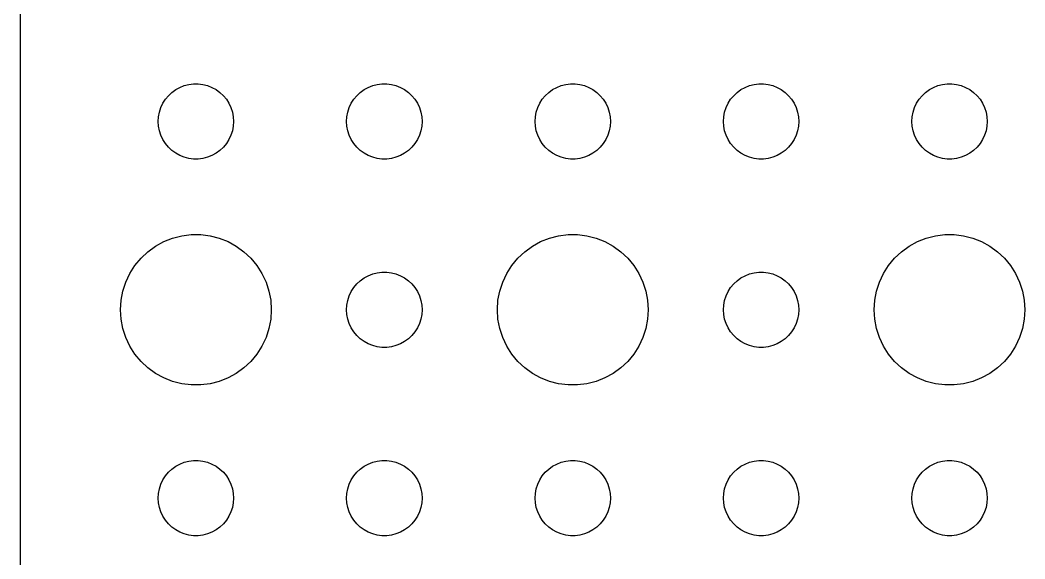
# Model space of a CAD drawing. Header units: metres. Extents: x -90 to 90, y -89 to 89.
# Drawn here: x -89.5 to -49.5, y 42.58 to 64.04 of the extents above; entities that cross this region are included whole.
import ezdxf

# ---------------------------------------------------------------- set-up
doc = ezdxf.new("R2010")
doc.units = ezdxf.units.M

msp = doc.modelspace()

# ---------------------------------------------------------------- linework, layer by layer
for p, q in [((-89.5, 84.5), (-89.5, -84.5)), ((-83.4561, 61.1558), (-83.3037, 61.2665)), ((-83.3037, 61.2665), (-83.1387, 61.3572)), ((-83.1387, 61.3572), (-82.9635, 61.4266)), ((-82.9635, 61.4266), (-82.7811, 61.4734)), ((-82.7811, 61.4734), (-82.5942, 61.497)), ((-82.5942, 61.497), (-82.4058, 61.497)), ((-82.4058, 61.497), (-82.2189, 61.4734)), ((-82.2189, 61.4734), (-82.0365, 61.4266)), ((-82.0365, 61.4266), (-81.8613, 61.3572)), ((-81.8613, 61.3572), (-81.6963, 61.2665)), ((-81.6963, 61.2665), (-81.5439, 61.1558)), ((-75.9561, 61.1558), (-75.8037, 61.2665)), ((-75.8037, 61.2665), (-75.6387, 61.3572)), ((-75.6387, 61.3572), (-75.4635, 61.4266)), ((-75.4635, 61.4266), (-75.2811, 61.4734)), ((-75.2811, 61.4734), (-75.0942, 61.497)), ((-75.0942, 61.497), (-74.9058, 61.497)), ((-74.9058, 61.497), (-74.7189, 61.4734)), ((-74.7189, 61.4734), (-74.5365, 61.4266)), ((-74.5365, 61.4266), (-74.3613, 61.3572)), ((-74.3613, 61.3572), (-74.1963, 61.2665)), ((-74.1963, 61.2665), (-74.0439, 61.1558)), ((-68.4561, 61.1558), (-68.3037, 61.2665)), ((-68.3037, 61.2665), (-68.1387, 61.3572)), ((-68.1387, 61.3572), (-67.9635, 61.4266)), ((-67.9635, 61.4266), (-67.7811, 61.4734)), ((-67.7811, 61.4734), (-67.5942, 61.497)), ((-67.5942, 61.497), (-67.4058, 61.497)), ((-67.4058, 61.497), (-67.2189, 61.4734)), ((-67.2189, 61.4734), (-67.0365, 61.4266)), ((-67.0365, 61.4266), (-66.8613, 61.3572)), ((-66.8613, 61.3572), (-66.6963, 61.2665)), ((-66.6963, 61.2665), (-66.5439, 61.1558)), ((-60.9561, 61.1558), (-60.8037, 61.2665)), ((-60.8037, 61.2665), (-60.6387, 61.3572)), ((-60.6387, 61.3572), (-60.4635, 61.4266)), ((-60.4635, 61.4266), (-60.2811, 61.4734)), ((-60.2811, 61.4734), (-60.0942, 61.497)), ((-60.0942, 61.497), (-59.9058, 61.497)), ((-59.9058, 61.497), (-59.7189, 61.4734)), ((-59.7189, 61.4734), (-59.5365, 61.4266)), ((-59.5365, 61.4266), (-59.3613, 61.3572)), ((-59.3613, 61.3572), (-59.1963, 61.2665)), ((-59.1963, 61.2665), (-59.0439, 61.1558)), ((-53.4561, 61.1558), (-53.3037, 61.2665)), ((-53.3037, 61.2665), (-53.1387, 61.3572)), ((-53.1387, 61.3572), (-52.9635, 61.4266)), ((-52.9635, 61.4266), (-52.7811, 61.4734)), ((-52.7811, 61.4734), (-52.5942, 61.497)), ((-52.5942, 61.497), (-52.4058, 61.497)), ((-52.4058, 61.497), (-52.2189, 61.4734)), ((-52.2189, 61.4734), (-52.0365, 61.4266)), ((-52.0365, 61.4266), (-51.8613, 61.3572)), ((-51.8613, 61.3572), (-51.6963, 61.2665)), ((-51.6963, 61.2665), (-51.5439, 61.1558)), ((-83.8145, 60.7226), (-83.7135, 60.8817)), ((-83.7135, 60.8817), (-83.5934, 61.0268)), ((-83.5934, 61.0268), (-83.4561, 61.1558)), ((-81.5439, 61.1558), (-81.4065, 61.0268)), ((-81.4065, 61.0268), (-81.2865, 60.8817)), ((-81.2865, 60.8817), (-81.1855, 60.7226)), ((-76.3145, 60.7226), (-76.2135, 60.8817)), ((-76.2135, 60.8817), (-76.0934, 61.0268)), ((-76.0934, 61.0268), (-75.9561, 61.1558)), ((-74.0439, 61.1558), (-73.9065, 61.0268)), ((-73.9065, 61.0268), (-73.7865, 60.8817)), ((-73.7865, 60.8817), (-73.6855, 60.7226)), ((-68.8145, 60.7226), (-68.7135, 60.8817)), ((-68.7135, 60.8817), (-68.5934, 61.0268)), ((-68.5934, 61.0268), (-68.4561, 61.1558)), ((-66.5439, 61.1558), (-66.4065, 61.0268)), ((-66.4065, 61.0268), (-66.2865, 60.8817)), ((-66.2865, 60.8817), (-66.1855, 60.7226)), ((-61.3145, 60.7226), (-61.2135, 60.8817)), ((-61.2135, 60.8817), (-61.0934, 61.0268)), ((-61.0934, 61.0268), (-60.9561, 61.1558)), ((-59.0439, 61.1558), (-58.9065, 61.0268)), ((-58.9065, 61.0268), (-58.7865, 60.8817)), ((-58.7865, 60.8817), (-58.6855, 60.7226)), ((-53.8145, 60.7226), (-53.7135, 60.8817)), ((-53.7135, 60.8817), (-53.5934, 61.0268)), ((-53.5934, 61.0268), (-53.4561, 61.1558)), ((-51.5439, 61.1558), (-51.4065, 61.0268)), ((-51.4065, 61.0268), (-51.2865, 60.8817)), ((-51.2865, 60.8817), (-51.1855, 60.7226)), ((-83.9529, 60.373), (-83.8947, 60.5522)), ((-83.8947, 60.5522), (-83.8145, 60.7226)), ((-81.1855, 60.7226), (-81.1053, 60.5522)), ((-81.1053, 60.5522), (-81.0471, 60.373)), ((-76.4529, 60.373), (-76.3947, 60.5522)), ((-76.3947, 60.5522), (-76.3145, 60.7226)), ((-73.6855, 60.7226), (-73.6053, 60.5522)), ((-73.6053, 60.5522), (-73.5471, 60.373)), ((-68.9529, 60.373), (-68.8947, 60.5522)), ((-68.8947, 60.5522), (-68.8145, 60.7226)), ((-66.1855, 60.7226), (-66.1053, 60.5522)), ((-66.1053, 60.5522), (-66.0471, 60.373)), ((-61.4529, 60.373), (-61.3947, 60.5522)), ((-61.3947, 60.5522), (-61.3145, 60.7226)), ((-58.6855, 60.7226), (-58.6053, 60.5522)), ((-58.6053, 60.5522), (-58.5471, 60.373)), ((-53.9529, 60.373), (-53.8947, 60.5522)), ((-53.8947, 60.5522), (-53.8145, 60.7226)), ((-51.1855, 60.7226), (-51.1053, 60.5522)), ((-51.1053, 60.5522), (-51.0471, 60.373)), ((-84, 60), (-83.9882, 60.188)), ((-83.9882, 59.812), (-84, 60)), ((-83.9882, 60.188), (-83.9529, 60.373)), ((-81.0471, 60.373), (-81.0118, 60.188)), ((-81.0118, 60.188), (-81, 60)), ((-81, 60), (-81.0118, 59.812)), ((-76.5, 60), (-76.4882, 60.188)), ((-76.4882, 59.812), (-76.5, 60)), ((-76.4882, 60.188), (-76.4529, 60.373)), ((-73.5471, 60.373), (-73.5118, 60.188)), ((-73.5118, 60.188), (-73.5, 60)), ((-73.5, 60), (-73.5118, 59.812)), ((-69, 60), (-68.9882, 60.188)), ((-68.9882, 59.812), (-69, 60)), ((-68.9882, 60.188), (-68.9529, 60.373)), ((-66.0471, 60.373), (-66.0118, 60.188)), ((-66.0118, 60.188), (-66, 60)), ((-66, 60), (-66.0118, 59.812)), ((-61.5, 60), (-61.4882, 60.188)), ((-61.4882, 59.812), (-61.5, 60)), ((-61.4882, 60.188), (-61.4529, 60.373)), ((-58.5471, 60.373), (-58.5118, 60.188)), ((-58.5118, 60.188), (-58.5, 60)), ((-58.5, 60), (-58.5118, 59.812)), ((-54, 60), (-53.9882, 60.188)), ((-53.9882, 59.812), (-54, 60)), ((-53.9882, 60.188), (-53.9529, 60.373)), ((-51.0471, 60.373), (-51.0118, 60.188)), ((-51.0118, 60.188), (-51, 60)), ((-51, 60), (-51.0118, 59.812)), ((-83.9529, 59.627), (-83.9882, 59.812)), ((-83.8947, 59.4478), (-83.9529, 59.627)), ((-81.0471, 59.627), (-81.1053, 59.4478)), ((-81.0118, 59.812), (-81.0471, 59.627)), ((-76.4529, 59.627), (-76.4882, 59.812)), ((-76.3947, 59.4478), (-76.4529, 59.627)), ((-73.5471, 59.627), (-73.6053, 59.4478)), ((-73.5118, 59.812), (-73.5471, 59.627)), ((-68.9529, 59.627), (-68.9882, 59.812)), ((-68.8947, 59.4478), (-68.9529, 59.627)), ((-66.0471, 59.627), (-66.1053, 59.4478)), ((-66.0118, 59.812), (-66.0471, 59.627)), ((-61.4529, 59.627), (-61.4882, 59.812)), ((-61.3947, 59.4478), (-61.4529, 59.627)), ((-58.5471, 59.627), (-58.6053, 59.4478)), ((-58.5118, 59.812), (-58.5471, 59.627)), ((-53.9529, 59.627), (-53.9882, 59.812)), ((-53.8947, 59.4478), (-53.9529, 59.627)), ((-51.0471, 59.627), (-51.1053, 59.4478)), ((-51.0118, 59.812), (-51.0471, 59.627)), ((-83.8145, 59.2774), (-83.8947, 59.4478)), ((-83.7135, 59.1183), (-83.8145, 59.2774)), ((-81.1855, 59.2774), (-81.2865, 59.1183)), ((-81.1053, 59.4478), (-81.1855, 59.2774)), ((-76.3145, 59.2774), (-76.3947, 59.4478)), ((-76.2135, 59.1183), (-76.3145, 59.2774)), ((-73.6855, 59.2774), (-73.7865, 59.1183)), ((-73.6053, 59.4478), (-73.6855, 59.2774)), ((-68.8145, 59.2774), (-68.8947, 59.4478)), ((-68.7135, 59.1183), (-68.8145, 59.2774)), ((-66.1855, 59.2774), (-66.2865, 59.1183)), ((-66.1053, 59.4478), (-66.1855, 59.2774)), ((-61.3145, 59.2774), (-61.3947, 59.4478)), ((-61.2135, 59.1183), (-61.3145, 59.2774)), ((-58.6855, 59.2774), (-58.7865, 59.1183)), ((-58.6053, 59.4478), (-58.6855, 59.2774)), ((-53.8145, 59.2774), (-53.8947, 59.4478)), ((-53.7135, 59.1183), (-53.8145, 59.2774)), ((-51.1855, 59.2774), (-51.2865, 59.1183)), ((-51.1053, 59.4478), (-51.1855, 59.2774)), ((-83.5934, 58.9732), (-83.7135, 59.1183)), ((-83.4561, 58.8442), (-83.5934, 58.9732)), ((-83.3037, 58.7335), (-83.4561, 58.8442)), ((-81.5439, 58.8442), (-81.6963, 58.7335)), ((-81.4065, 58.9732), (-81.5439, 58.8442)), ((-81.2865, 59.1183), (-81.4065, 58.9732)), ((-76.0934, 58.9732), (-76.2135, 59.1183)), ((-75.9561, 58.8442), (-76.0934, 58.9732)), ((-75.8037, 58.7335), (-75.9561, 58.8442)), ((-74.0439, 58.8442), (-74.1963, 58.7335)), ((-73.9065, 58.9732), (-74.0439, 58.8442)), ((-73.7865, 59.1183), (-73.9065, 58.9732)), ((-68.5934, 58.9732), (-68.7135, 59.1183)), ((-68.4561, 58.8442), (-68.5934, 58.9732)), ((-68.3037, 58.7335), (-68.4561, 58.8442)), ((-66.5439, 58.8442), (-66.6963, 58.7335)), ((-66.4065, 58.9732), (-66.5439, 58.8442)), ((-66.2865, 59.1183), (-66.4065, 58.9732)), ((-61.0934, 58.9732), (-61.2135, 59.1183)), ((-60.9561, 58.8442), (-61.0934, 58.9732)), ((-60.8037, 58.7335), (-60.9561, 58.8442)), ((-59.0439, 58.8442), (-59.1963, 58.7335)), ((-58.9065, 58.9732), (-59.0439, 58.8442)), ((-58.7865, 59.1183), (-58.9065, 58.9732)), ((-53.5934, 58.9732), (-53.7135, 59.1183)), ((-53.4561, 58.8442), (-53.5934, 58.9732)), ((-53.3037, 58.7335), (-53.4561, 58.8442)), ((-51.5439, 58.8442), (-51.6963, 58.7335)), ((-51.4065, 58.9732), (-51.5439, 58.8442)), ((-51.2865, 59.1183), (-51.4065, 58.9732)), ((-83.1387, 58.6428), (-83.3037, 58.7335)), ((-82.9635, 58.5734), (-83.1387, 58.6428)), ((-82.7811, 58.5266), (-82.9635, 58.5734)), ((-82.5942, 58.503), (-82.7811, 58.5266)), ((-82.4058, 58.503), (-82.5942, 58.503)), ((-82.2189, 58.5266), (-82.4058, 58.503)), ((-82.0365, 58.5734), (-82.2189, 58.5266)), ((-81.8613, 58.6428), (-82.0365, 58.5734)), ((-81.6963, 58.7335), (-81.8613, 58.6428)), ((-75.6387, 58.6428), (-75.8037, 58.7335)), ((-75.4635, 58.5734), (-75.6387, 58.6428)), ((-75.2811, 58.5266), (-75.4635, 58.5734)), ((-75.0942, 58.503), (-75.2811, 58.5266)), ((-74.9058, 58.503), (-75.0942, 58.503)), ((-74.7189, 58.5266), (-74.9058, 58.503)), ((-74.5365, 58.5734), (-74.7189, 58.5266)), ((-74.3613, 58.6428), (-74.5365, 58.5734)), ((-74.1963, 58.7335), (-74.3613, 58.6428)), ((-68.1387, 58.6428), (-68.3037, 58.7335)), ((-67.9635, 58.5734), (-68.1387, 58.6428)), ((-67.7811, 58.5266), (-67.9635, 58.5734)), ((-67.5942, 58.503), (-67.7811, 58.5266)), ((-67.4058, 58.503), (-67.5942, 58.503)), ((-67.2189, 58.5266), (-67.4058, 58.503)), ((-67.0365, 58.5734), (-67.2189, 58.5266)), ((-66.8613, 58.6428), (-67.0365, 58.5734)), ((-66.6963, 58.7335), (-66.8613, 58.6428)), ((-60.6387, 58.6428), (-60.8037, 58.7335)), ((-60.4635, 58.5734), (-60.6387, 58.6428)), ((-60.2811, 58.5266), (-60.4635, 58.5734)), ((-60.0942, 58.503), (-60.2811, 58.5266)), ((-59.9058, 58.503), (-60.0942, 58.503)), ((-59.7189, 58.5266), (-59.9058, 58.503)), ((-59.5365, 58.5734), (-59.7189, 58.5266)), ((-59.3613, 58.6428), (-59.5365, 58.5734)), ((-59.1963, 58.7335), (-59.3613, 58.6428)), ((-53.1387, 58.6428), (-53.3037, 58.7335)), ((-52.9635, 58.5734), (-53.1387, 58.6428)), ((-52.7811, 58.5266), (-52.9635, 58.5734)), ((-52.5942, 58.503), (-52.7811, 58.5266)), ((-52.4058, 58.503), (-52.5942, 58.503)), ((-52.2189, 58.5266), (-52.4058, 58.503)), ((-52.0365, 58.5734), (-52.2189, 58.5266)), ((-51.8613, 58.6428), (-52.0365, 58.5734)), ((-51.6963, 58.7335), (-51.8613, 58.6428)), ((-84.1075, 55.033), (-83.7773, 55.2145)), ((-83.7773, 55.2145), (-83.427, 55.3532)), ((-83.427, 55.3532), (-83.0621, 55.4469)), ((-83.0621, 55.4469), (-82.6884, 55.4941)), ((-82.6884, 55.4941), (-82.3116, 55.4941)), ((-82.3116, 55.4941), (-81.9379, 55.4469)), ((-81.9379, 55.4469), (-81.573, 55.3532)), ((-81.573, 55.3532), (-81.2227, 55.2145)), ((-81.2227, 55.2145), (-80.8925, 55.033)), ((-69.1075, 55.033), (-68.7773, 55.2145)), ((-68.7773, 55.2145), (-68.427, 55.3532)), ((-68.427, 55.3532), (-68.0621, 55.4469)), ((-68.0621, 55.4469), (-67.6884, 55.4941)), ((-67.6884, 55.4941), (-67.3116, 55.4941)), ((-67.3116, 55.4941), (-66.9379, 55.4469)), ((-66.9379, 55.4469), (-66.573, 55.3532)), ((-66.573, 55.3532), (-66.2227, 55.2145)), ((-66.2227, 55.2145), (-65.8925, 55.033)), ((-54.1075, 55.033), (-53.7773, 55.2145)), ((-53.7773, 55.2145), (-53.427, 55.3532)), ((-53.427, 55.3532), (-53.0621, 55.4469)), ((-53.0621, 55.4469), (-52.6884, 55.4941)), ((-52.6884, 55.4941), (-52.3116, 55.4941)), ((-52.3116, 55.4941), (-51.9379, 55.4469)), ((-51.9379, 55.4469), (-51.5729, 55.3532)), ((-51.5729, 55.3532), (-51.2227, 55.2145)), ((-51.2227, 55.2145), (-50.8925, 55.033)), ((-84.6869, 54.5536), (-84.4123, 54.8115)), ((-84.4123, 54.8115), (-84.1075, 55.033)), ((-80.8925, 55.033), (-80.5877, 54.8115)), ((-80.5877, 54.8115), (-80.3131, 54.5536)), ((-69.6869, 54.5536), (-69.4123, 54.8115)), ((-69.4123, 54.8115), (-69.1075, 55.033)), ((-65.8925, 55.033), (-65.5877, 54.8115)), ((-65.5877, 54.8115), (-65.3131, 54.5536)), ((-54.6869, 54.5536), (-54.4123, 54.8115)), ((-54.4123, 54.8115), (-54.1075, 55.033)), ((-50.8925, 55.033), (-50.5877, 54.8115)), ((-50.5877, 54.8115), (-50.3131, 54.5536)), ((-84.927, 54.2634), (-84.6869, 54.5536)), ((-80.3131, 54.5536), (-80.073, 54.2634)), ((-69.927, 54.2634), (-69.6869, 54.5536)), ((-65.3131, 54.5536), (-65.073, 54.2634)), ((-54.927, 54.2634), (-54.6869, 54.5536)), ((-50.3131, 54.5536), (-50.0729, 54.2634)), ((-85.1289, 53.9453), (-84.927, 54.2634)), ((-80.073, 54.2634), (-79.8711, 53.9453)), ((-70.1289, 53.9453), (-69.927, 54.2634)), ((-65.073, 54.2634), (-64.8711, 53.9453)), ((-55.1289, 53.9453), (-54.927, 54.2634)), ((-50.0729, 54.2634), (-49.8711, 53.9453)), ((-85.4057, 53.2461), (-85.2893, 53.6044)), ((-85.2893, 53.6044), (-85.1289, 53.9453)), ((-79.8711, 53.9453), (-79.7107, 53.6044)), ((-79.7107, 53.6044), (-79.5943, 53.2461)), ((-76.0934, 53.5268), (-75.9561, 53.6558)), ((-75.9561, 53.6558), (-75.8037, 53.7665)), ((-75.8037, 53.7665), (-75.6387, 53.8572)), ((-75.6387, 53.8572), (-75.4635, 53.9266)), ((-75.4635, 53.9266), (-75.2811, 53.9734)), ((-75.2811, 53.9734), (-75.0942, 53.997)), ((-75.0942, 53.997), (-74.9058, 53.997)), ((-74.9058, 53.997), (-74.7189, 53.9734)), ((-74.7189, 53.9734), (-74.5365, 53.9266)), ((-74.5365, 53.9266), (-74.3613, 53.8572)), ((-74.3613, 53.8572), (-74.1963, 53.7665)), ((-74.1963, 53.7665), (-74.0439, 53.6558)), ((-74.0439, 53.6558), (-73.9065, 53.5268)), ((-70.4057, 53.2461), (-70.2893, 53.6044)), ((-70.2893, 53.6044), (-70.1289, 53.9453)), ((-64.8711, 53.9453), (-64.7107, 53.6044)), ((-64.7107, 53.6044), (-64.5943, 53.2461)), ((-61.0934, 53.5268), (-60.9561, 53.6558)), ((-60.9561, 53.6558), (-60.8037, 53.7665)), ((-60.8037, 53.7665), (-60.6387, 53.8572)), ((-60.6387, 53.8572), (-60.4635, 53.9266)), ((-60.4635, 53.9266), (-60.2811, 53.9734)), ((-60.2811, 53.9734), (-60.0942, 53.997)), ((-60.0942, 53.997), (-59.9058, 53.997)), ((-59.9058, 53.997), (-59.7189, 53.9734)), ((-59.7189, 53.9734), (-59.5365, 53.9266)), ((-59.5365, 53.9266), (-59.3613, 53.8572)), ((-59.3613, 53.8572), (-59.1963, 53.7665)), ((-59.1963, 53.7665), (-59.0439, 53.6558)), ((-59.0439, 53.6558), (-58.9065, 53.5268)), ((-55.4057, 53.2461), (-55.2893, 53.6044)), ((-55.2893, 53.6044), (-55.1289, 53.9453)), ((-49.8711, 53.9453), (-49.7107, 53.6044)), ((-49.7107, 53.6044), (-49.5942, 53.2461)), ((-85.4763, 52.876), (-85.4057, 53.2461)), ((-79.5943, 53.2461), (-79.5237, 52.876)), ((-76.3947, 53.0522), (-76.3145, 53.2226)), ((-76.3145, 53.2226), (-76.2135, 53.3817)), ((-76.2135, 53.3817), (-76.0934, 53.5268)), ((-73.9065, 53.5268), (-73.7865, 53.3817)), ((-73.7865, 53.3817), (-73.6855, 53.2226)), ((-73.6855, 53.2226), (-73.6053, 53.0522)), ((-70.4763, 52.876), (-70.4057, 53.2461)), ((-64.5943, 53.2461), (-64.5237, 52.876)), ((-61.3947, 53.0522), (-61.3145, 53.2226)), ((-61.3145, 53.2226), (-61.2135, 53.3817)), ((-61.2135, 53.3817), (-61.0934, 53.5268)), ((-58.9065, 53.5268), (-58.7865, 53.3817)), ((-58.7865, 53.3817), (-58.6855, 53.2226)), ((-58.6855, 53.2226), (-58.6053, 53.0522)), ((-55.4763, 52.876), (-55.4057, 53.2461)), ((-49.5942, 53.2461), (-49.5237, 52.876)), ((-85.5, 52.5), (-85.4763, 52.876)), ((-79.5237, 52.876), (-79.5, 52.5)), ((-76.4882, 52.688), (-76.4529, 52.873)), ((-76.4529, 52.873), (-76.3947, 53.0522)), ((-73.6053, 53.0522), (-73.5471, 52.873)), ((-73.5471, 52.873), (-73.5118, 52.688)), ((-70.5, 52.5), (-70.4763, 52.876)), ((-64.5237, 52.876), (-64.5, 52.5)), ((-61.4882, 52.688), (-61.4529, 52.873)), ((-61.4529, 52.873), (-61.3947, 53.0522)), ((-58.6053, 53.0522), (-58.5471, 52.873)), ((-58.5471, 52.873), (-58.5118, 52.688)), ((-55.5, 52.5), (-55.4763, 52.876)), ((-49.5237, 52.876), (-49.5, 52.5)), ((-85.4763, 52.124), (-85.5, 52.5)), ((-79.5, 52.5), (-79.5237, 52.124)), ((-76.5, 52.5), (-76.4882, 52.688)), ((-76.4882, 52.312), (-76.5, 52.5)), ((-73.5118, 52.688), (-73.5, 52.5)), ((-73.5, 52.5), (-73.5118, 52.312)), ((-70.4763, 52.124), (-70.5, 52.5)), ((-64.5, 52.5), (-64.5237, 52.124)), ((-61.5, 52.5), (-61.4882, 52.688)), ((-61.4882, 52.312), (-61.5, 52.5)), ((-58.5118, 52.688), (-58.5, 52.5)), ((-58.5, 52.5), (-58.5118, 52.312)), ((-55.4763, 52.124), (-55.5, 52.5)), ((-49.5, 52.5), (-49.5237, 52.124)), ((-85.4057, 51.7539), (-85.4763, 52.124)), ((-79.5237, 52.124), (-79.5943, 51.7539)), ((-76.4529, 52.127), (-76.4882, 52.312)), ((-76.3947, 51.9478), (-76.4529, 52.127)), ((-73.5471, 52.127), (-73.6053, 51.9478)), ((-73.5118, 52.312), (-73.5471, 52.127)), ((-70.4057, 51.7539), (-70.4763, 52.124)), ((-64.5237, 52.124), (-64.5943, 51.7539)), ((-61.4529, 52.127), (-61.4882, 52.312)), ((-61.3947, 51.9478), (-61.4529, 52.127)), ((-58.5471, 52.127), (-58.6053, 51.9478)), ((-58.5118, 52.312), (-58.5471, 52.127)), ((-55.4057, 51.7539), (-55.4763, 52.124)), ((-49.5237, 52.124), (-49.5942, 51.7539)), ((-85.2893, 51.3956), (-85.4057, 51.7539)), ((-79.5943, 51.7539), (-79.7107, 51.3956)), ((-76.3145, 51.7774), (-76.3947, 51.9478)), ((-76.2135, 51.6183), (-76.3145, 51.7774)), ((-76.0934, 51.4732), (-76.2135, 51.6183)), ((-73.7865, 51.6183), (-73.9065, 51.4732)), ((-73.6855, 51.7774), (-73.7865, 51.6183)), ((-73.6053, 51.9478), (-73.6855, 51.7774)), ((-70.2893, 51.3956), (-70.4057, 51.7539)), ((-64.5943, 51.7539), (-64.7107, 51.3956)), ((-61.3145, 51.7774), (-61.3947, 51.9478)), ((-61.2135, 51.6183), (-61.3145, 51.7774)), ((-61.0934, 51.4732), (-61.2135, 51.6183)), ((-58.7865, 51.6183), (-58.9065, 51.4732)), ((-58.6855, 51.7774), (-58.7865, 51.6183)), ((-58.6053, 51.9478), (-58.6855, 51.7774)), ((-55.2893, 51.3956), (-55.4057, 51.7539)), ((-49.5942, 51.7539), (-49.7107, 51.3956)), ((-85.1289, 51.0547), (-85.2893, 51.3956)), ((-79.7107, 51.3956), (-79.8711, 51.0547)), ((-75.9561, 51.3442), (-76.0934, 51.4732)), ((-75.8037, 51.2335), (-75.9561, 51.3442)), ((-75.6387, 51.1428), (-75.8037, 51.2335)), ((-74.1963, 51.2335), (-74.3613, 51.1428)), ((-74.0439, 51.3442), (-74.1963, 51.2335)), ((-73.9065, 51.4732), (-74.0439, 51.3442)), ((-70.1289, 51.0547), (-70.2893, 51.3956)), ((-64.7107, 51.3956), (-64.8711, 51.0547)), ((-60.9561, 51.3442), (-61.0934, 51.4732)), ((-60.8037, 51.2335), (-60.9561, 51.3442)), ((-60.6387, 51.1428), (-60.8037, 51.2335)), ((-59.1963, 51.2335), (-59.3613, 51.1428)), ((-59.0439, 51.3442), (-59.1963, 51.2335)), ((-58.9065, 51.4732), (-59.0439, 51.3442)), ((-55.1289, 51.0547), (-55.2893, 51.3956)), ((-49.7107, 51.3956), (-49.8711, 51.0547)), ((-84.927, 50.7366), (-85.1289, 51.0547)), ((-79.8711, 51.0547), (-80.073, 50.7366)), ((-75.4635, 51.0734), (-75.6387, 51.1428)), ((-75.2811, 51.0266), (-75.4635, 51.0734)), ((-75.0942, 51.003), (-75.2811, 51.0266)), ((-74.9058, 51.003), (-75.0942, 51.003)), ((-74.7189, 51.0266), (-74.9058, 51.003)), ((-74.5365, 51.0734), (-74.7189, 51.0266)), ((-74.3613, 51.1428), (-74.5365, 51.0734)), ((-69.927, 50.7366), (-70.1289, 51.0547)), ((-64.8711, 51.0547), (-65.073, 50.7366)), ((-60.4635, 51.0734), (-60.6387, 51.1428)), ((-60.2811, 51.0266), (-60.4635, 51.0734)), ((-60.0942, 51.003), (-60.2811, 51.0266)), ((-59.9058, 51.003), (-60.0942, 51.003)), ((-59.7189, 51.0266), (-59.9058, 51.003)), ((-59.5365, 51.0734), (-59.7189, 51.0266)), ((-59.3613, 51.1428), (-59.5365, 51.0734)), ((-54.927, 50.7366), (-55.1289, 51.0547)), ((-49.8711, 51.0547), (-50.0729, 50.7366)), ((-84.6869, 50.4464), (-84.927, 50.7366)), ((-84.4123, 50.1885), (-84.6869, 50.4464)), ((-80.3131, 50.4464), (-80.5877, 50.1885)), ((-80.073, 50.7366), (-80.3131, 50.4464)), ((-69.6869, 50.4464), (-69.927, 50.7366)), ((-69.4123, 50.1885), (-69.6869, 50.4464)), ((-65.3131, 50.4464), (-65.5877, 50.1885)), ((-65.073, 50.7366), (-65.3131, 50.4464)), ((-54.6869, 50.4464), (-54.927, 50.7366)), ((-54.4123, 50.1885), (-54.6869, 50.4464)), ((-50.3131, 50.4464), (-50.5877, 50.1885)), ((-50.0729, 50.7366), (-50.3131, 50.4464)), ((-84.1075, 49.967), (-84.4123, 50.1885)), ((-80.5877, 50.1885), (-80.8925, 49.967)), ((-69.1075, 49.967), (-69.4123, 50.1885)), ((-65.5877, 50.1885), (-65.8925, 49.967)), ((-54.1075, 49.967), (-54.4123, 50.1885)), ((-50.5877, 50.1885), (-50.8925, 49.967)), ((-83.7773, 49.7855), (-84.1075, 49.967)), ((-83.427, 49.6468), (-83.7773, 49.7855)), ((-83.0621, 49.5531), (-83.427, 49.6468)), ((-81.573, 49.6468), (-81.9379, 49.5531)), ((-81.2227, 49.7855), (-81.573, 49.6468)), ((-80.8925, 49.967), (-81.2227, 49.7855)), ((-68.7773, 49.7855), (-69.1075, 49.967)), ((-68.427, 49.6468), (-68.7773, 49.7855)), ((-68.0621, 49.5531), (-68.427, 49.6468)), ((-66.573, 49.6468), (-66.9379, 49.5531)), ((-66.2227, 49.7855), (-66.573, 49.6468)), ((-65.8925, 49.967), (-66.2227, 49.7855)), ((-53.7773, 49.7855), (-54.1075, 49.967)), ((-53.427, 49.6468), (-53.7773, 49.7855)), ((-53.0621, 49.5531), (-53.427, 49.6468)), ((-51.5729, 49.6468), (-51.9379, 49.5531)), ((-51.2227, 49.7855), (-51.5729, 49.6468)), ((-50.8925, 49.967), (-51.2227, 49.7855)), ((-82.6884, 49.5059), (-83.0621, 49.5531)), ((-82.3116, 49.5059), (-82.6884, 49.5059)), ((-81.9379, 49.5531), (-82.3116, 49.5059)), ((-67.6884, 49.5059), (-68.0621, 49.5531)), ((-67.3116, 49.5059), (-67.6884, 49.5059)), ((-66.9379, 49.5531), (-67.3116, 49.5059)), ((-52.6884, 49.5059), (-53.0621, 49.5531)), ((-52.3116, 49.5059), (-52.6884, 49.5059)), ((-51.9379, 49.5531), (-52.3116, 49.5059)), ((-83.1387, 46.3572), (-82.9635, 46.4266)), ((-82.9635, 46.4266), (-82.7811, 46.4734)), ((-82.7811, 46.4734), (-82.5942, 46.497)), ((-82.5942, 46.497), (-82.4058, 46.497)), ((-82.4058, 46.497), (-82.2189, 46.4734)), ((-82.2189, 46.4734), (-82.0365, 46.4266)), ((-82.0365, 46.4266), (-81.8613, 46.3572)), ((-75.6387, 46.3572), (-75.4635, 46.4266)), ((-75.4635, 46.4266), (-75.2811, 46.4734)), ((-75.2811, 46.4734), (-75.0942, 46.497)), ((-75.0942, 46.497), (-74.9058, 46.497)), ((-74.9058, 46.497), (-74.7189, 46.4734)), ((-74.7189, 46.4734), (-74.5365, 46.4266)), ((-74.5365, 46.4266), (-74.3613, 46.3572)), ((-68.1387, 46.3572), (-67.9635, 46.4266)), ((-67.9635, 46.4266), (-67.7811, 46.4734)), ((-67.7811, 46.4734), (-67.5942, 46.497)), ((-67.5942, 46.497), (-67.4058, 46.497)), ((-67.4058, 46.497), (-67.2189, 46.4734)), ((-67.2189, 46.4734), (-67.0365, 46.4266)), ((-67.0365, 46.4266), (-66.8613, 46.3572)), ((-60.6387, 46.3572), (-60.4635, 46.4266)), ((-60.4635, 46.4266), (-60.2811, 46.4734)), ((-60.2811, 46.4734), (-60.0942, 46.497)), ((-60.0942, 46.497), (-59.9058, 46.497)), ((-59.9058, 46.497), (-59.7189, 46.4734)), ((-59.7189, 46.4734), (-59.5365, 46.4266)), ((-59.5365, 46.4266), (-59.3613, 46.3572)), ((-53.1387, 46.3572), (-52.9635, 46.4266)), ((-52.9635, 46.4266), (-52.7811, 46.4734)), ((-52.7811, 46.4734), (-52.5942, 46.497)), ((-52.5942, 46.497), (-52.4058, 46.497)), ((-52.4058, 46.497), (-52.2189, 46.4734)), ((-52.2189, 46.4734), (-52.0365, 46.4266)), ((-52.0365, 46.4266), (-51.8613, 46.3572)), ((-83.7135, 45.8817), (-83.5934, 46.0268)), ((-83.5934, 46.0268), (-83.4561, 46.1558)), ((-83.4561, 46.1558), (-83.3037, 46.2665)), ((-83.3037, 46.2665), (-83.1387, 46.3572)), ((-81.8613, 46.3572), (-81.6963, 46.2665)), ((-81.6963, 46.2665), (-81.5439, 46.1558)), ((-81.5439, 46.1558), (-81.4065, 46.0268)), ((-81.4065, 46.0268), (-81.2865, 45.8817)), ((-76.2135, 45.8817), (-76.0934, 46.0268)), ((-76.0934, 46.0268), (-75.9561, 46.1558)), ((-75.9561, 46.1558), (-75.8037, 46.2665)), ((-75.8037, 46.2665), (-75.6387, 46.3572)), ((-74.3613, 46.3572), (-74.1963, 46.2665)), ((-74.1963, 46.2665), (-74.0439, 46.1558)), ((-74.0439, 46.1558), (-73.9065, 46.0268)), ((-73.9065, 46.0268), (-73.7865, 45.8817)), ((-68.7135, 45.8817), (-68.5934, 46.0268)), ((-68.5934, 46.0268), (-68.4561, 46.1558)), ((-68.4561, 46.1558), (-68.3037, 46.2665)), ((-68.3037, 46.2665), (-68.1387, 46.3572)), ((-66.8613, 46.3572), (-66.6963, 46.2665)), ((-66.6963, 46.2665), (-66.5439, 46.1558)), ((-66.5439, 46.1558), (-66.4065, 46.0268)), ((-66.4065, 46.0268), (-66.2865, 45.8817)), ((-61.2135, 45.8817), (-61.0934, 46.0268)), ((-61.0934, 46.0268), (-60.9561, 46.1558)), ((-60.9561, 46.1558), (-60.8037, 46.2665)), ((-60.8037, 46.2665), (-60.6387, 46.3572)), ((-59.3613, 46.3572), (-59.1963, 46.2665)), ((-59.1963, 46.2665), (-59.0439, 46.1558)), ((-59.0439, 46.1558), (-58.9065, 46.0268)), ((-58.9065, 46.0268), (-58.7865, 45.8817)), ((-53.7135, 45.8817), (-53.5934, 46.0268)), ((-53.5934, 46.0268), (-53.4561, 46.1558)), ((-53.4561, 46.1558), (-53.3037, 46.2665)), ((-53.3037, 46.2665), (-53.1387, 46.3572)), ((-51.8613, 46.3572), (-51.6963, 46.2665)), ((-51.6963, 46.2665), (-51.5439, 46.1558)), ((-51.5439, 46.1558), (-51.4065, 46.0268)), ((-51.4065, 46.0268), (-51.2865, 45.8817)), ((-83.8947, 45.5522), (-83.8145, 45.7226)), ((-83.8145, 45.7226), (-83.7135, 45.8817)), ((-81.2865, 45.8817), (-81.1855, 45.7226)), ((-81.1855, 45.7226), (-81.1053, 45.5522)), ((-76.3947, 45.5522), (-76.3145, 45.7226)), ((-76.3145, 45.7226), (-76.2135, 45.8817)), ((-73.7865, 45.8817), (-73.6855, 45.7226)), ((-73.6855, 45.7226), (-73.6053, 45.5522)), ((-68.8947, 45.5522), (-68.8145, 45.7226)), ((-68.8145, 45.7226), (-68.7135, 45.8817)), ((-66.2865, 45.8817), (-66.1855, 45.7226)), ((-66.1855, 45.7226), (-66.1053, 45.5522)), ((-61.3947, 45.5522), (-61.3145, 45.7226)), ((-61.3145, 45.7226), (-61.2135, 45.8817)), ((-58.7865, 45.8817), (-58.6855, 45.7226)), ((-58.6855, 45.7226), (-58.6053, 45.5522)), ((-53.8947, 45.5522), (-53.8145, 45.7226)), ((-53.8145, 45.7226), (-53.7135, 45.8817)), ((-51.2865, 45.8817), (-51.1855, 45.7226)), ((-51.1855, 45.7226), (-51.1053, 45.5522)), ((-83.9882, 45.188), (-83.9529, 45.373)), ((-83.9529, 45.373), (-83.8947, 45.5522)), ((-81.1053, 45.5522), (-81.0471, 45.373)), ((-81.0471, 45.373), (-81.0118, 45.188)), ((-76.4882, 45.188), (-76.4529, 45.373)), ((-76.4529, 45.373), (-76.3947, 45.5522)), ((-73.6053, 45.5522), (-73.5471, 45.373)), ((-73.5471, 45.373), (-73.5118, 45.188)), ((-68.9882, 45.188), (-68.9529, 45.373)), ((-68.9529, 45.373), (-68.8947, 45.5522)), ((-66.1053, 45.5522), (-66.0471, 45.373)), ((-66.0471, 45.373), (-66.0118, 45.188)), ((-61.4882, 45.188), (-61.4529, 45.373)), ((-61.4529, 45.373), (-61.3947, 45.5522)), ((-58.6053, 45.5522), (-58.5471, 45.373)), ((-58.5471, 45.373), (-58.5118, 45.188)), ((-53.9882, 45.188), (-53.9529, 45.373)), ((-53.9529, 45.373), (-53.8947, 45.5522)), ((-51.1053, 45.5522), (-51.0471, 45.373)), ((-51.0471, 45.373), (-51.0118, 45.188)), ((-84, 45), (-83.9882, 45.188)), ((-83.9882, 44.812), (-84, 45)), ((-83.9529, 44.627), (-83.9882, 44.812)), ((-81.0118, 44.812), (-81.0471, 44.627)), ((-81.0118, 45.188), (-81, 45)), ((-81, 45), (-81.0118, 44.812)), ((-76.5, 45), (-76.4882, 45.188)), ((-76.4882, 44.812), (-76.5, 45)), ((-76.4529, 44.627), (-76.4882, 44.812)), ((-73.5118, 44.812), (-73.5471, 44.627)), ((-73.5118, 45.188), (-73.5, 45)), ((-73.5, 45), (-73.5118, 44.812)), ((-69, 45), (-68.9882, 45.188)), ((-68.9882, 44.812), (-69, 45)), ((-68.9529, 44.627), (-68.9882, 44.812)), ((-66.0118, 44.812), (-66.0471, 44.627)), ((-66.0118, 45.188), (-66, 45)), ((-66, 45), (-66.0118, 44.812)), ((-61.5, 45), (-61.4882, 45.188)), ((-61.4882, 44.812), (-61.5, 45)), ((-61.4529, 44.627), (-61.4882, 44.812)), ((-58.5118, 44.812), (-58.5471, 44.627)), ((-58.5118, 45.188), (-58.5, 45)), ((-58.5, 45), (-58.5118, 44.812)), ((-54, 45), (-53.9882, 45.188)), ((-53.9882, 44.812), (-54, 45)), ((-53.9529, 44.627), (-53.9882, 44.812)), ((-51.0118, 44.812), (-51.0471, 44.627)), ((-51.0118, 45.188), (-51, 45)), ((-51, 45), (-51.0118, 44.812)), ((-83.8947, 44.4478), (-83.9529, 44.627)), ((-83.8145, 44.2774), (-83.8947, 44.4478)), ((-81.1053, 44.4478), (-81.1855, 44.2774)), ((-81.0471, 44.627), (-81.1053, 44.4478)), ((-76.3947, 44.4478), (-76.4529, 44.627)), ((-76.3145, 44.2774), (-76.3947, 44.4478)), ((-73.6053, 44.4478), (-73.6855, 44.2774)), ((-73.5471, 44.627), (-73.6053, 44.4478)), ((-68.8947, 44.4478), (-68.9529, 44.627)), ((-68.8145, 44.2774), (-68.8947, 44.4478)), ((-66.1053, 44.4478), (-66.1855, 44.2774)), ((-66.0471, 44.627), (-66.1053, 44.4478)), ((-61.3947, 44.4478), (-61.4529, 44.627)), ((-61.3145, 44.2774), (-61.3947, 44.4478)), ((-58.6053, 44.4478), (-58.6855, 44.2774)), ((-58.5471, 44.627), (-58.6053, 44.4478)), ((-53.8947, 44.4478), (-53.9529, 44.627)), ((-53.8145, 44.2774), (-53.8947, 44.4478)), ((-51.1053, 44.4478), (-51.1855, 44.2774)), ((-51.0471, 44.627), (-51.1053, 44.4478)), ((-83.7135, 44.1183), (-83.8145, 44.2774)), ((-83.5934, 43.9732), (-83.7135, 44.1183)), ((-81.2865, 44.1183), (-81.4065, 43.9732)), ((-81.1855, 44.2774), (-81.2865, 44.1183)), ((-76.2135, 44.1183), (-76.3145, 44.2774)), ((-76.0934, 43.9732), (-76.2135, 44.1183)), ((-73.7865, 44.1183), (-73.9065, 43.9732)), ((-73.6855, 44.2774), (-73.7865, 44.1183)), ((-68.7135, 44.1183), (-68.8145, 44.2774)), ((-68.5934, 43.9732), (-68.7135, 44.1183)), ((-66.2865, 44.1183), (-66.4065, 43.9732)), ((-66.1855, 44.2774), (-66.2865, 44.1183)), ((-61.2135, 44.1183), (-61.3145, 44.2774)), ((-61.0934, 43.9732), (-61.2135, 44.1183)), ((-58.7865, 44.1183), (-58.9065, 43.9732)), ((-58.6855, 44.2774), (-58.7865, 44.1183)), ((-53.7135, 44.1183), (-53.8145, 44.2774)), ((-53.5934, 43.9732), (-53.7135, 44.1183)), ((-51.2865, 44.1183), (-51.4065, 43.9732)), ((-51.1855, 44.2774), (-51.2865, 44.1183)), ((-83.4561, 43.8442), (-83.5934, 43.9732)), ((-83.3037, 43.7335), (-83.4561, 43.8442)), ((-83.1387, 43.6428), (-83.3037, 43.7335)), ((-82.9635, 43.5734), (-83.1387, 43.6428)), ((-81.8613, 43.6428), (-82.0365, 43.5734)), ((-81.6963, 43.7335), (-81.8613, 43.6428)), ((-81.5439, 43.8442), (-81.6963, 43.7335)), ((-81.4065, 43.9732), (-81.5439, 43.8442)), ((-75.9561, 43.8442), (-76.0934, 43.9732)), ((-75.8037, 43.7335), (-75.9561, 43.8442)), ((-75.6387, 43.6428), (-75.8037, 43.7335)), ((-75.4635, 43.5734), (-75.6387, 43.6428)), ((-74.3613, 43.6428), (-74.5365, 43.5734)), ((-74.1963, 43.7335), (-74.3613, 43.6428)), ((-74.0439, 43.8442), (-74.1963, 43.7335)), ((-73.9065, 43.9732), (-74.0439, 43.8442)), ((-68.4561, 43.8442), (-68.5934, 43.9732)), ((-68.3037, 43.7335), (-68.4561, 43.8442)), ((-68.1387, 43.6428), (-68.3037, 43.7335)), ((-67.9635, 43.5734), (-68.1387, 43.6428)), ((-66.8613, 43.6428), (-67.0365, 43.5734)), ((-66.6963, 43.7335), (-66.8613, 43.6428)), ((-66.5439, 43.8442), (-66.6963, 43.7335)), ((-66.4065, 43.9732), (-66.5439, 43.8442)), ((-60.9561, 43.8442), (-61.0934, 43.9732)), ((-60.8037, 43.7335), (-60.9561, 43.8442)), ((-60.6387, 43.6428), (-60.8037, 43.7335)), ((-60.4635, 43.5734), (-60.6387, 43.6428)), ((-59.3613, 43.6428), (-59.5365, 43.5734)), ((-59.1963, 43.7335), (-59.3613, 43.6428)), ((-59.0439, 43.8442), (-59.1963, 43.7335)), ((-58.9065, 43.9732), (-59.0439, 43.8442)), ((-53.4561, 43.8442), (-53.5934, 43.9732)), ((-53.3037, 43.7335), (-53.4561, 43.8442)), ((-53.1387, 43.6428), (-53.3037, 43.7335)), ((-52.9635, 43.5734), (-53.1387, 43.6428)), ((-51.8613, 43.6428), (-52.0365, 43.5734)), ((-51.6963, 43.7335), (-51.8613, 43.6428)), ((-51.5439, 43.8442), (-51.6963, 43.7335)), ((-51.4065, 43.9732), (-51.5439, 43.8442)), ((-82.7811, 43.5266), (-82.9635, 43.5734)), ((-82.5942, 43.503), (-82.7811, 43.5266)), ((-82.4058, 43.503), (-82.5942, 43.503)), ((-82.2189, 43.5266), (-82.4058, 43.503)), ((-82.0365, 43.5734), (-82.2189, 43.5266)), ((-75.2811, 43.5266), (-75.4635, 43.5734)), ((-75.0942, 43.503), (-75.2811, 43.5266)), ((-74.9058, 43.503), (-75.0942, 43.503)), ((-74.7189, 43.5266), (-74.9058, 43.503)), ((-74.5365, 43.5734), (-74.7189, 43.5266)), ((-67.7811, 43.5266), (-67.9635, 43.5734)), ((-67.5942, 43.503), (-67.7811, 43.5266)), ((-67.4058, 43.503), (-67.5942, 43.503)), ((-67.2189, 43.5266), (-67.4058, 43.503)), ((-67.0365, 43.5734), (-67.2189, 43.5266)), ((-60.2811, 43.5266), (-60.4635, 43.5734)), ((-60.0942, 43.503), (-60.2811, 43.5266)), ((-59.9058, 43.503), (-60.0942, 43.503)), ((-59.7189, 43.5266), (-59.9058, 43.503)), ((-59.5365, 43.5734), (-59.7189, 43.5266)), ((-52.7811, 43.5266), (-52.9635, 43.5734)), ((-52.5942, 43.503), (-52.7811, 43.5266)), ((-52.4058, 43.503), (-52.5942, 43.503)), ((-52.2189, 43.5266), (-52.4058, 43.503)), ((-52.0365, 43.5734), (-52.2189, 43.5266))]:
    msp.add_line(p, q)

doc.saveas('drawing.dxf')
